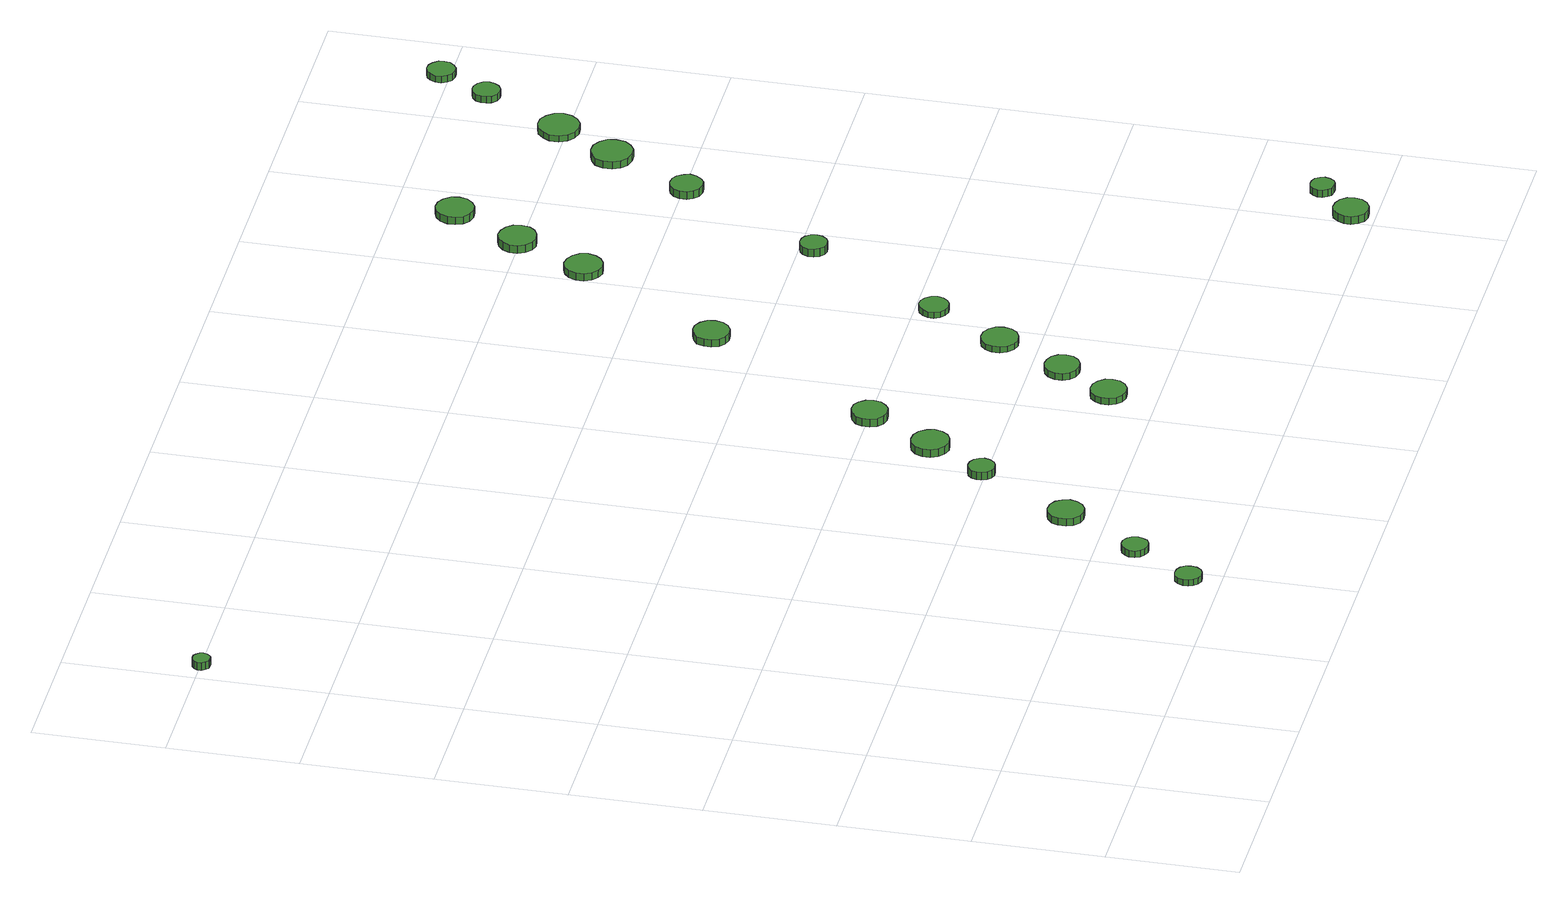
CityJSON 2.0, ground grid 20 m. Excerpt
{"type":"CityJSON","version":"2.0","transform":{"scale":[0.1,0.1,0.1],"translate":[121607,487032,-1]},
"CityObjects":{
"tree1":{"type":"SolitaryVegetationObject","attributes":{"function":"something"},"geometry":[{"type":"MultiSurface","lod":"1","boundaries":[[[0,1,2,3,4,5,6,7,8,9,10,11,12,13,14]],[[15,16,17,18,19,20,21,22,23,24,25,26,27,28,29]],[[0,29,28,1]],[[1,28,27,2]],[[2,27,26,3]],[[3,26,25,4]],[[4,25,24,5]],[[5,24,23,6]],[[6,23,22,7]],[[7,22,21,8]],[[8,21,20,9]],[[9,20,19,10]],[[10,19,18,11]],[[11,18,17,12]],[[12,17,16,13]],[[13,16,15,14]],[[14,15,29,0]]]}]},
"tree2":{"type":"SolitaryVegetationObject","attributes":{"function":"something"},"geometry":[{"type":"MultiSurface","lod":"1","boundaries":[[[30,31,32,33,34,35,36,37,38,39,40,41,42,43,44]],[[45,46,47,48,49,50,51,52,53,54,55,56,57,58,59]],[[30,59,58,31]],[[31,58,57,32]],[[32,57,56,33]],[[33,56,55,34]],[[34,55,54,35]],[[35,54,53,36]],[[36,53,52,37]],[[37,52,51,38]],[[38,51,50,39]],[[39,50,49,40]],[[40,49,48,41]],[[41,48,47,42]],[[42,47,46,43]],[[43,46,45,44]],[[44,45,59,30]]]}]},
"tree3":{"type":"SolitaryVegetationObject","attributes":{"function":"something"},"geometry":[{"type":"MultiSurface","lod":"1","boundaries":[[[60,61,62,63,64,65,66,67,68,69,70,71,72,73,74]],[[75,76,77,78,79,80,81,82,83,84,85,86,87,88,89]],[[60,89,88,61]],[[61,88,87,62]],[[62,87,86,63]],[[63,86,85,64]],[[64,85,84,65]],[[65,84,83,66]],[[66,83,82,67]],[[67,82,81,68]],[[68,81,80,69]],[[69,80,79,70]],[[70,79,78,71]],[[71,78,77,72]],[[72,77,76,73]],[[73,76,75,74]],[[74,75,89,60]]]}]},
"tree4":{"type":"SolitaryVegetationObject","attributes":{"function":"something"},"geometry":[{"type":"MultiSurface","lod":"1","boundaries":[[[90,91,92,93,94,95,96,97,98,99,100,101,102,103,104]],[[105,106,107,108,109,110,111,112,113,114,115,116,117,118,119]],[[90,119,118,91]],[[91,118,117,92]],[[92,117,116,93]],[[93,116,115,94]],[[94,115,114,95]],[[95,114,113,96]],[[96,113,112,97]],[[97,112,111,98]],[[98,111,110,99]],[[99,110,109,100]],[[100,109,108,101]],[[101,108,107,102]],[[102,107,106,103]],[[103,106,105,104]],[[104,105,119,90]]]}]},
"tree5":{"type":"SolitaryVegetationObject","attributes":{"function":"something"},"geometry":[{"type":"MultiSurface","lod":"1","boundaries":[[[120,121,122,123,124,125,126,127,128,129,130,131,132,133,134]],[[135,136,137,138,139,140,141,142,143,144,145,146,147,148,149]],[[120,149,148,121]],[[121,148,147,122]],[[122,147,146,123]],[[123,146,145,124]],[[124,145,144,125]],[[125,144,143,126]],[[126,143,142,127]],[[127,142,141,128]],[[128,141,140,129]],[[129,140,139,130]],[[130,139,138,131]],[[131,138,137,132]],[[132,137,136,133]],[[133,136,135,134]],[[134,135,149,120]]]}]},
"tree6":{"type":"SolitaryVegetationObject","attributes":{"function":"something"},"geometry":[{"type":"MultiSurface","lod":"1","boundaries":[[[150,151,152,153,154,155,156,157,158,159,160,161,162,163,164]],[[165,166,167,168,169,170,171,172,173,174,175,176,177,178,179]],[[150,179,178,151]],[[151,178,177,152]],[[152,177,176,153]],[[153,176,175,154]],[[154,175,174,155]],[[155,174,173,156]],[[156,173,172,157]],[[157,172,171,158]],[[158,171,170,159]],[[159,170,169,160]],[[160,169,168,161]],[[161,168,167,162]],[[162,167,166,163]],[[163,166,165,164]],[[164,165,179,150]]]}]},
"tree7":{"type":"SolitaryVegetationObject","attributes":{"function":"something"},"geometry":[{"type":"MultiSurface","lod":"1","boundaries":[[[180,181,182,183,184,185,186,187,188,189,190,191,192,193,194]],[[195,196,197,198,199,200,201,202,203,204,205,206,207,208,209]],[[180,209,208,181]],[[181,208,207,182]],[[182,207,206,183]],[[183,206,205,184]],[[184,205,204,185]],[[185,204,203,186]],[[186,203,202,187]],[[187,202,201,188]],[[188,201,200,189]],[[189,200,199,190]],[[190,199,198,191]],[[191,198,197,192]],[[192,197,196,193]],[[193,196,195,194]],[[194,195,209,180]]]}]},
"tree8":{"type":"SolitaryVegetationObject","attributes":{"function":"something"},"geometry":[{"type":"MultiSurface","lod":"1","boundaries":[[[210,211,212,213,214,215,216,217,218,219,220,221,222,223,224]],[[225,226,227,228,229,230,231,232,233,234,235,236,237,238,239]],[[210,239,238,211]],[[211,238,237,212]],[[212,237,236,213]],[[213,236,235,214]],[[214,235,234,215]],[[215,234,233,216]],[[216,233,232,217]],[[217,232,231,218]],[[218,231,230,219]],[[219,230,229,220]],[[220,229,228,221]],[[221,228,227,222]],[[222,227,226,223]],[[223,226,225,224]],[[224,225,239,210]]]}]},
"tree9":{"type":"SolitaryVegetationObject","attributes":{"function":"something"},"geometry":[{"type":"MultiSurface","lod":"1","boundaries":[[[240,241,242,243,244,245,246,247,248,249,250,251,252,253,254]],[[255,256,257,258,259,260,261,262,263,264,265,266,267,268,269]],[[240,269,268,241]],[[241,268,267,242]],[[242,267,266,243]],[[243,266,265,244]],[[244,265,264,245]],[[245,264,263,246]],[[246,263,262,247]],[[247,262,261,248]],[[248,261,260,249]],[[249,260,259,250]],[[250,259,258,251]],[[251,258,257,252]],[[252,257,256,253]],[[253,256,255,254]],[[254,255,269,240]]]}]},
"tree10":{"type":"SolitaryVegetationObject","attributes":{"function":"something"},"geometry":[{"type":"MultiSurface","lod":"1","boundaries":[[[270,271,272,273,274,275,276,277,278,279,280,281,282,283,284]],[[285,286,287,288,289,290,291,292,293,294,295,296,297,298,299]],[[270,299,298,271]],[[271,298,297,272]],[[272,297,296,273]],[[273,296,295,274]],[[274,295,294,275]],[[275,294,293,276]],[[276,293,292,277]],[[277,292,291,278]],[[278,291,290,279]],[[279,290,289,280]],[[280,289,288,281]],[[281,288,287,282]],[[282,287,286,283]],[[283,286,285,284]],[[284,285,299,270]]]}]},
"tree11":{"type":"SolitaryVegetationObject","attributes":{"function":"something"},"geometry":[{"type":"MultiSurface","lod":"1","boundaries":[[[300,301,302,303,304,305,306,307,308,309,310,311,312,313,314]],[[315,316,317,318,319,320,321,322,323,324,325,326,327,328,329]],[[300,329,328,301]],[[301,328,327,302]],[[302,327,326,303]],[[303,326,325,304]],[[304,325,324,305]],[[305,324,323,306]],[[306,323,322,307]],[[307,322,321,308]],[[308,321,320,309]],[[309,320,319,310]],[[310,319,318,311]],[[311,318,317,312]],[[312,317,316,313]],[[313,316,315,314]],[[314,315,329,300]]]}]},
"tree12":{"type":"SolitaryVegetationObject","attributes":{"function":"something"},"geometry":[{"type":"MultiSurface","lod":"1","boundaries":[[[330,331,332,333,334,335,336,337,338,339,340,341,342,343,344]],[[345,346,347,348,349,350,351,352,353,354,355,356,357,358,359]],[[330,359,358,331]],[[331,358,357,332]],[[332,357,356,333]],[[333,356,355,334]],[[334,355,354,335]],[[335,354,353,336]],[[336,353,352,337]],[[337,352,351,338]],[[338,351,350,339]],[[339,350,349,340]],[[340,349,348,341]],[[341,348,347,342]],[[342,347,346,343]],[[343,346,345,344]],[[344,345,359,330]]]}]},
"tree13":{"type":"SolitaryVegetationObject","attributes":{"function":"something"},"geometry":[{"type":"MultiSurface","lod":"1","boundaries":[[[360,361,362,363,364,365,366,367,368,369,370,371,372,373,374]],[[375,376,377,378,379,380,381,382,383,384,385,386,387,388,389]],[[360,389,388,361]],[[361,388,387,362]],[[362,387,386,363]],[[363,386,385,364]],[[364,385,384,365]],[[365,384,383,366]],[[366,383,382,367]],[[367,382,381,368]],[[368,381,380,369]],[[369,380,379,370]],[[370,379,378,371]],[[371,378,377,372]],[[372,377,376,373]],[[373,376,375,374]],[[374,375,389,360]]]}]},
"tree14":{"type":"SolitaryVegetationObject","attributes":{"function":"something"},"geometry":[{"type":"MultiSurface","lod":"1","boundaries":[[[390,391,392,393,394,395,396,397,398,399,400,401,402,403,404]],[[405,406,407,408,409,410,411,412,413,414,415,416,417,418,419]],[[390,419,418,391]],[[391,418,417,392]],[[392,417,416,393]],[[393,416,415,394]],[[394,415,414,395]],[[395,414,413,396]],[[396,413,412,397]],[[397,412,411,398]],[[398,411,410,399]],[[399,410,409,400]],[[400,409,408,401]],[[401,408,407,402]],[[402,407,406,403]],[[403,406,405,404]],[[404,405,419,390]]]}]},
"tree15":{"type":"SolitaryVegetationObject","attributes":{"function":"something"},"geometry":[{"type":"MultiSurface","lod":"1","boundaries":[[[420,421,422,423,424,425,426,427,428,429,430,431,432,433,434]],[[435,436,437,438,439,440,441,442,443,444,445,446,447,448,449]],[[420,449,448,421]],[[421,448,447,422]],[[422,447,446,423]],[[423,446,445,424]],[[424,445,444,425]],[[425,444,443,426]],[[426,443,442,427]],[[427,442,441,428]],[[428,441,440,429]],[[429,440,439,430]],[[430,439,438,431]],[[431,438,437,432]],[[432,437,436,433]],[[433,436,435,434]],[[434,435,449,420]]]}]},
"tree16":{"type":"SolitaryVegetationObject","attributes":{"function":"something"},"geometry":[{"type":"MultiSurface","lod":"1","boundaries":[[[450,451,452,453,454,455,456,457,458,459,460,461,462,463,464]],[[465,466,467,468,469,470,471,472,473,474,475,476,477,478,479]],[[450,479,478,451]],[[451,478,477,452]],[[452,477,476,453]],[[453,476,475,454]],[[454,475,474,455]],[[455,474,473,456]],[[456,473,472,457]],[[457,472,471,458]],[[458,471,470,459]],[[459,470,469,460]],[[460,469,468,461]],[[461,468,467,462]],[[462,467,466,463]],[[463,466,465,464]],[[464,465,479,450]]]}]},
"tree17":{"type":"SolitaryVegetationObject","attributes":{"function":"something"},"geometry":[{"type":"MultiSurface","lod":"1","boundaries":[[[480,481,482,483,484,485,486,487,488,489,490,491,492,493,494]],[[495,496,497,498,499,500,501,502,503,504,505,506,507,508,509]],[[480,509,508,481]],[[481,508,507,482]],[[482,507,506,483]],[[483,506,505,484]],[[484,505,504,485]],[[485,504,503,486]],[[486,503,502,487]],[[487,502,501,488]],[[488,501,500,489]],[[489,500,499,490]],[[490,499,498,491]],[[491,498,497,492]],[[492,497,496,493]],[[493,496,495,494]],[[494,495,509,480]]]}]},
"tree18":{"type":"SolitaryVegetationObject","attributes":{"function":"something"},"geometry":[{"type":"MultiSurface","lod":"1","boundaries":[[[510,511,512,513,514,515,516,517,518,519,520,521,522,523,524]],[[525,526,527,528,529,530,531,532,533,534,535,536,537,538,539]],[[510,539,538,511]],[[511,538,537,512]],[[512,537,536,513]],[[513,536,535,514]],[[514,535,534,515]],[[515,534,533,516]],[[516,533,532,517]],[[517,532,531,518]],[[518,531,530,519]],[[519,530,529,520]],[[520,529,528,521]],[[521,528,527,522]],[[522,527,526,523]],[[523,526,525,524]],[[524,525,539,510]]]}]},
"tree19":{"type":"SolitaryVegetationObject","attributes":{"function":"something"},"geometry":[{"type":"MultiSurface","lod":"1","boundaries":[[[540,541,542,543,544,545,546,547,548,549,550,551,552,553,554]],[[555,556,557,558,559,560,561,562,563,564,565,566,567,568,569]],[[540,569,568,541]],[[541,568,567,542]],[[542,567,566,543]],[[543,566,565,544]],[[544,565,564,545]],[[545,564,563,546]],[[546,563,562,547]],[[547,562,561,548]],[[548,561,560,549]],[[549,560,559,550]],[[550,559,558,551]],[[551,558,557,552]],[[552,557,556,553]],[[553,556,555,554]],[[554,555,569,540]]]}]},
"tree20":{"type":"SolitaryVegetationObject","attributes":{"function":"something"},"geometry":[{"type":"MultiSurface","lod":"1","boundaries":[[[570,571,572,573,574,575,576,577,578,579,580,581,582,583,584]],[[585,586,587,588,589,590,591,592,593,594,595,596,597,598,599]],[[570,599,598,571]],[[571,598,597,572]],[[572,597,596,573]],[[573,596,595,574]],[[574,595,594,575]],[[575,594,593,576]],[[576,593,592,577]],[[577,592,591,578]],[[578,591,590,579]],[[579,590,589,580]],[[580,589,588,581]],[[581,588,587,582]],[[582,587,586,583]],[[583,586,585,584]],[[584,585,599,570]]]}]},
"tree21":{"type":"SolitaryVegetationObject","attributes":{"function":"something"},"geometry":[{"type":"MultiSurface","lod":"1","boundaries":[[[600,601,602,603,604,605,606,607,608,609,610,611,612,613,614]],[[615,616,617,618,619,620,621,622,623,624,625,626,627,628,629]],[[600,629,628,601]],[[601,628,627,602]],[[602,627,626,603]],[[603,626,625,604]],[[604,625,624,605]],[[605,624,623,606]],[[606,623,622,607]],[[607,622,621,608]],[[608,621,620,609]],[[609,620,619,610]],[[610,619,618,611]],[[611,618,617,612]],[[612,617,616,613]],[[613,616,615,614]],[[614,615,629,600]]]}]},
"tree22":{"type":"SolitaryVegetationObject","attributes":{"function":"something"},"geometry":[{"type":"MultiSurface","lod":"1","boundaries":[[[630,631,632,633,634,635,636,637,638,639,640,641,642,643,644]],[[645,646,647,648,649,650,651,652,653,654,655,656,657,658,659]],[[630,659,658,631]],[[631,658,657,632]],[[632,657,656,633]],[[633,656,655,634]],[[634,655,654,635]],[[635,654,653,636]],[[636,653,652,637]],[[637,652,651,638]],[[638,651,650,639]],[[639,650,649,640]],[[640,649,648,641]],[[641,648,647,642]],[[642,647,646,643]],[[643,646,645,644]],[[644,645,659,630]]]}]},
"tree23":{"type":"SolitaryVegetationObject","attributes":{"function":"something"},"geometry":[{"type":"MultiSurface","lod":"1","boundaries":[[[660,661,662,663,664,665,666,667,668,669,670,671,672,673,674]],[[675,676,677,678,679,680,681,682,683,684,685,686,687,688,689]],[[660,689,688,661]],[[661,688,687,662]],[[662,687,686,663]],[[663,686,685,664]],[[664,685,684,665]],[[665,684,683,666]],[[666,683,682,667]],[[667,682,681,668]],[[668,681,680,669]],[[669,680,679,670]],[[670,679,678,671]],[[671,678,677,672]],[[672,677,676,673]],[[673,676,675,674]],[[674,675,689,660]]]}]}
},
"vertices":[
[32,1395,30],[31,1400,30],[27,1405,30],[23,1408,30],[17,1408,30],[12,1407,30],[8,1403,30],[5,1398,30],[5,1392,30],[8,1387,30],[12,1383,30],[17,1382,30],[23,1382,30],[27,1385,30],[31,1390,30],[31,1390,17],[27,1385,17],[23,1382,17],[17,1382,17],[12,1383,17],[8,1387,17],[5,1392,17],[5,1398,17],[8,1403,17],[12,1407,17],[17,1408,17],[23,1408,17],[27,1405,17],[31,1400,17],[32,1395,17],
[601,49,16],[600,57,16],[595,64,16],[588,68,16],[579,69,16],[571,67,16],[565,61,16],[562,53,16],[562,45,16],[565,38,16],[571,32,16],[579,29,16],[588,30,16],[595,34,16],[600,41,16],[600,41,6],[595,34,6],[588,30,6],[579,29,6],[571,32,6],[565,38,6],[562,45,6],[562,53,6],[565,61,6],[571,67,6],[579,69,6],[588,68,6],[595,64,6],[600,57,6],[601,49,6],
[662,142,17],[660,151,17],[656,157,17],[648,162,17],[640,162,17],[632,160,17],[626,154,17],[622,147,17],[622,138,17],[626,131,17],[632,125,17],[640,122,17],[648,123,17],[656,127,17],[660,134,17],[660,134,6],[656,127,6],[648,123,6],[640,122,6],[632,125,6],[626,131,6],[622,138,6],[622,147,6],[626,154,6],[632,160,6],[640,162,6],[648,162,6],[656,157,6],[660,151,6],[662,142,6],
[742,261,17],[739,272,17],[733,281,17],[723,287,17],[711,288,17],[701,285,17],[692,277,17],[688,267,17],[688,255,17],[692,245,17],[701,237,17],[711,234,17],[723,235,17],[733,241,17],[739,250,17],[739,250,5],[733,241,5],[723,235,5],[711,234,5],[701,237,5],[692,245,5],[688,255,5],[688,267,5],[692,277,5],[701,285,5],[711,288,5],[723,287,5],[733,281,5],[739,272,5],[742,261,5],
[823,406,20],[821,414,20],[816,421,20],[809,425,20],[800,426,20],[792,424,20],[786,418,20],[783,410,20],[783,402,20],[786,394,20],[792,389,20],[800,386,20],[809,387,20],[816,391,20],[821,398,20],[821,398,7],[816,391,7],[809,387,7],[800,386,7],[792,389,7],[786,394,7],[783,402,7],[783,410,7],[786,418,7],[792,424,7],[800,426,7],[809,425,7],[816,421,7],[821,414,7],[823,406,7],
[887,495,19],[884,506,19],[877,516,19],[867,522,19],[855,523,19],[844,520,19],[835,512,19],[830,501,19],[830,489,19],[835,478,19],[844,470,19],[855,466,19],[867,468,19],[877,473,19],[884,483,19],[884,483,6],[877,473,6],[867,468,6],[855,466,6],[844,470,6],[835,478,6],[830,489,6],[830,501,6],[835,512,6],[844,520,6],[855,523,6],[867,522,6],[877,516,6],[884,506,6],[887,495,6],
[947,599,19],[945,610,19],[938,619,19],[929,625,19],[917,626,19],[907,622,19],[898,615,19],[894,605,19],[894,593,19],[898,583,19],[907,575,19],[917,572,19],[929,573,19],[938,579,19],[945,588,19],[945,588,6],[938,579,6],[929,573,6],[917,572,6],[907,575,6],[898,583,6],[894,593,6],[894,605,6],[898,615,6],[907,622,6],[917,626,6],[929,625,6],[938,619,6],[945,610,6],[947,599,6],
[1084,273,16],[1082,284,16],[1075,293,16],[1065,299,16],[1054,300,16],[1043,297,16],[1035,289,16],[1031,279,16],[1031,267,16],[1035,257,16],[1043,250,16],[1054,246,16],[1065,247,16],[1075,253,16],[1082,262,16],[1082,262,5],[1075,253,5],[1065,247,5],[1054,246,5],[1043,250,5],[1035,257,5],[1031,267,5],[1031,279,5],[1035,289,5],[1043,297,5],[1054,300,5],[1065,299,5],[1075,293,5],[1082,284,5],[1084,273,5],
[1136,354,16],[1134,365,16],[1127,374,16],[1117,379,16],[1107,380,16],[1096,377,16],[1088,370,16],[1083,359,16],[1083,348,16],[1088,338,16],[1096,331,16],[1107,328,16],[1117,329,16],[1127,334,16],[1134,343,16],[1134,343,5],[1127,334,5],[1117,329,5],[1107,328,5],[1096,331,5],[1088,338,5],[1083,348,5],[1083,359,5],[1088,370,5],[1096,377,5],[1107,380,5],[1117,379,5],[1127,374,5],[1134,365,5],[1136,354,5],
[1193,459,15],[1191,471,15],[1184,480,15],[1174,486,15],[1162,487,15],[1151,484,15],[1142,476,15],[1138,465,15],[1138,453,15],[1142,443,15],[1151,435,15],[1162,431,15],[1174,433,15],[1184,438,15],[1191,448,15],[1191,448,5],[1184,438,5],[1174,433,5],[1162,431,5],[1151,435,5],[1142,443,5],[1138,453,5],[1138,465,5],[1142,476,5],[1151,484,5],[1162,487,5],[1174,486,5],[1184,480,5],[1191,471,5],[1193,459,5],
[1109,870,22],[1107,882,22],[1100,891,22],[1090,897,22],[1079,898,22],[1068,894,22],[1059,887,22],[1055,876,22],[1055,865,22],[1059,854,22],[1068,847,22],[1079,843,22],[1090,844,22],[1100,850,22],[1107,859,22],[1107,859,10],[1100,850,10],[1090,844,10],[1079,843,10],[1068,847,10],[1059,854,10],[1055,865,10],[1055,876,10],[1059,887,10],[1068,894,10],[1079,898,10],[1090,897,10],[1100,891,10],[1107,882,10],[1109,870,10],
[1256,572,15],[1254,581,15],[1248,589,15],[1240,594,15],[1231,595,15],[1222,592,15],[1215,585,15],[1211,577,15],[1211,568,15],[1215,559,15],[1222,553,15],[1231,550,15],[1240,551,15],[1248,556,15],[1254,563,15],[1254,563,5],[1248,556,5],[1240,551,5],[1231,550,5],[1222,553,5],[1215,559,5],[1211,568,5],[1211,577,5],[1215,585,5],[1222,592,5],[1231,595,5],[1240,594,5],[1248,589,5],[1254,581,5],[1256,572,5],
[1248,1091,24],[1245,1103,24],[1238,1112,24],[1228,1118,24],[1216,1120,24],[1205,1116,24],[1196,1108,24],[1191,1097,24],[1191,1085,24],[1196,1074,24],[1205,1066,24],[1216,1062,24],[1228,1064,24],[1238,1070,24],[1245,1079,24],[1245,1079,12],[1238,1070,12],[1228,1064,12],[1216,1062,12],[1205,1066,12],[1196,1074,12],[1191,1085,12],[1191,1097,12],[1196,1108,12],[1205,1116,12],[1216,1120,12],[1228,1118,12],[1238,1112,12],[1245,1103,12],[1248,1091,12],
[1371,777,24],[1369,786,24],[1364,793,24],[1357,797,24],[1348,798,24],[1340,795,24],[1334,790,24],[1330,782,24],[1330,773,24],[1334,765,24],[1340,759,24],[1348,757,24],[1357,758,24],[1364,762,24],[1369,769,24],[1369,769,11],[1364,762,11],[1357,758,11],[1348,757,11],[1340,759,11],[1334,765,11],[1330,773,11],[1330,782,11],[1334,790,11],[1340,795,11],[1348,798,11],[1357,797,11],[1364,793,11],[1369,786,11],[1371,777,11],
[1642,36,23],[1640,47,23],[1633,56,23],[1623,61,23],[1612,62,23],[1602,59,23],[1594,51,23],[1589,41,23],[1589,30,23],[1594,20,23],[1602,12,23],[1612,9,23],[1623,10,23],[1633,16,23],[1640,25,23],[1640,25,10],[1633,16,10],[1623,10,10],[1612,9,10],[1602,12,10],[1594,20,10],[1589,30,10],[1589,41,10],[1594,51,10],[1602,59,10],[1612,62,10],[1623,61,10],[1633,56,10],[1640,47,10],[1642,36,10],
[1312,1204,19],[1310,1216,19],[1303,1225,19],[1292,1231,19],[1280,1233,19],[1269,1229,19],[1260,1221,19],[1255,1210,19],[1255,1198,19],[1260,1187,19],[1269,1179,19],[1280,1175,19],[1292,1177,19],[1303,1183,19],[1310,1192,19],[1310,1192,6],[1303,1183,6],[1292,1177,6],[1280,1175,6],[1269,1179,6],[1260,1187,6],[1255,1198,6],[1255,1210,6],[1260,1221,6],[1269,1229,6],[1280,1233,6],[1292,1231,6],[1303,1225,6],[1310,1216,6],[1312,1204,6],
[1692,91,21],[1690,98,21],[1686,105,21],[1679,108,21],[1672,109,21],[1664,107,21],[1659,102,21],[1655,95,21],[1655,87,21],[1659,80,21],[1664,75,21],[1672,73,21],[1679,73,21],[1686,77,21],[1690,83,21],[1690,83,9],[1686,77,9],[1679,73,9],[1672,73,9],[1664,75,9],[1659,80,9],[1655,87,9],[1655,95,9],[1659,102,9],[1664,107,9],[1672,109,9],[1679,108,9],[1686,105,9],[1690,98,9],[1692,91,9],
[1372,1310,17],[1370,1322,17],[1362,1332,17],[1352,1338,17],[1340,1339,17],[1329,1335,17],[1320,1327,17],[1315,1316,17],[1315,1304,17],[1320,1293,17],[1329,1285,17],[1340,1282,17],[1352,1283,17],[1362,1289,17],[1370,1299,17],[1370,1299,5],[1362,1289,5],[1352,1283,5],[1340,1282,5],[1329,1285,5],[1320,1293,5],[1315,1304,5],[1315,1316,5],[1320,1327,5],[1329,1335,5],[1340,1339,5],[1352,1338,5],[1362,1332,5],[1370,1322,5],[1372,1310,5],
[1496,994,24],[1493,1003,24],[1487,1012,24],[1479,1017,24],[1469,1018,24],[1459,1015,24],[1451,1008,24],[1447,999,24],[1447,988,24],[1451,979,24],[1459,972,24],[1469,969,24],[1479,970,24],[1487,975,24],[1493,984,24],[1493,984,11],[1487,975,11],[1479,970,11],[1469,969,11],[1459,972,11],[1451,979,11],[1447,988,11],[1447,999,11],[1451,1008,11],[1459,1015,11],[1469,1018,11],[1479,1017,11],[1487,1012,11],[1493,1003,11],[1496,994,11],
[1576,1121,18],[1574,1134,18],[1566,1144,18],[1555,1151,18],[1542,1152,18],[1529,1148,18],[1519,1140,18],[1514,1128,18],[1514,1114,18],[1519,1102,18],[1529,1094,18],[1542,1090,18],[1555,1091,18],[1566,1098,18],[1574,1108,18],[1574,1108,6],[1566,1098,6],[1555,1091,6],[1542,1090,6],[1529,1094,6],[1519,1102,6],[1514,1114,6],[1514,1128,6],[1519,1140,6],[1529,1148,6],[1542,1152,6],[1555,1151,6],[1566,1144,6],[1574,1134,6],[1576,1121,6],
[1634,1213,16],[1631,1226,16],[1623,1236,16],[1612,1243,16],[1599,1244,16],[1586,1240,16],[1577,1231,16],[1571,1220,16],[1571,1206,16],[1577,1194,16],[1586,1186,16],[1599,1182,16],[1612,1183,16],[1623,1190,16],[1631,1200,16],[1631,1200,6],[1623,1190,6],[1612,1183,6],[1599,1182,6],[1586,1186,6],[1577,1194,6],[1571,1206,6],[1571,1220,6],[1577,1231,6],[1586,1240,6],[1599,1244,6],[1612,1243,6],[1623,1236,6],[1631,1226,6],[1634,1213,6],
[1696,1337,16],[1694,1346,16],[1689,1353,16],[1681,1357,16],[1673,1358,16],[1665,1355,16],[1658,1349,16],[1655,1341,16],[1655,1333,16],[1658,1325,16],[1665,1319,16],[1673,1316,16],[1681,1317,16],[1689,1322,16],[1694,1329,16],[1694,1329,5],[1689,1322,5],[1681,1317,5],[1673,1316,5],[1665,1319,5],[1658,1325,5],[1655,1333,5],[1655,1341,5],[1658,1349,5],[1665,1355,5],[1673,1358,5],[1681,1357,5],[1689,1353,5],[1694,1346,5],[1696,1337,5],
[1738,1414,16],[1737,1422,16],[1731,1429,16],[1724,1434,16],[1715,1435,16],[1706,1432,16],[1700,1426,16],[1696,1418,16],[1696,1409,16],[1700,1401,16],[1706,1395,16],[1715,1392,16],[1724,1393,16],[1731,1398,16],[1737,1405,16],[1737,1405,5],[1731,1398,5],[1724,1393,5],[1715,1392,5],[1706,1395,5],[1700,1401,5],[1696,1409,5],[1696,1418,5],[1700,1426,5],[1706,1432,5],[1715,1435,5],[1724,1434,5],[1731,1429,5],[1737,1422,5],[1738,1414,5]
]}
